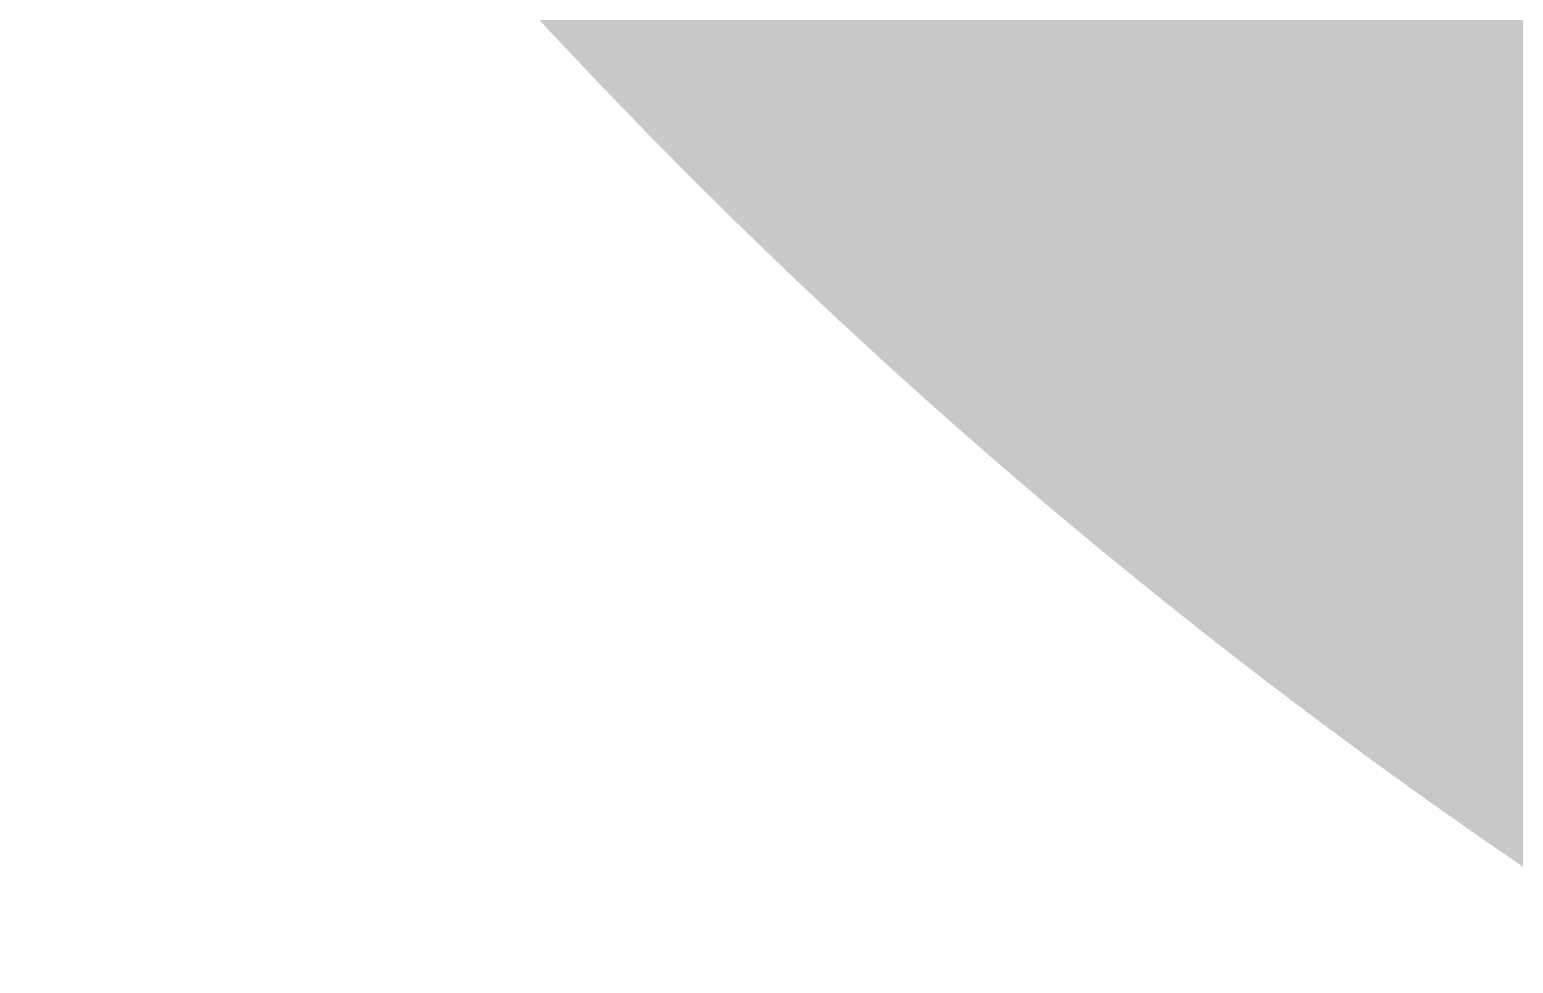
# Model space of a CAD drawing. Header units: inches. Extents: x 0.95 to 1.97, y 0.96 to 3.54.
# Drawn here: x 1.71767 to 1.72276, y 1.41898 to 1.42218 of the extents above; entities that cross this region are included whole.
import ezdxf

# ---------------------------------------------------------------- set-up
doc = ezdxf.new("R2010")
doc.units = ezdxf.units.IN
doc.header["$MEASUREMENT"] = 0
for name, color, linetype in [('Bottom Overlay', 54, 'Continuous'), ('Mechanical 1', 6, 'Continuous'), ('Sig 1', 1, 'Continuous')]:
    doc.layers.add(name, color=color, linetype=linetype)
doc.styles.add('Arial', font='', dxfattribs={"height": 0.2})
doc.styles.get('Arial').set_extended_font_data('Arial')

# ---------------------------------------------------------------- blocks, each defined once
blk = doc.blocks.new('MOLEX_0878321006_48')
at = {"layer": 'Mechanical 1'}
h = blk.add_hatch(color=6, dxfattribs=at)
edge = h.paths.add_edge_path()
edge.add_arc((0.0838585, -0.27559), 0.019685, 0, 360)

msp = doc.modelspace()

# ---------------------------------------------------------------- linework, layer by layer
at = {"layer": 'Sig 1'}
msp.add_lwpolyline([(1.6802789, 1.39622, 0.015, 0.015, 0), (1.715, 1.4309411, 0.015, 0.015, 0)], format="xyseb", dxfattribs=at)

# ---------------------------------------------------------------- block references
at = {"rotation": 180}
msp.add_blockref('MOLEX_0878321006_48', (1.8177165, 1.16), dxfattribs=at)

# ---------------------------------------------------------------- texts
at = {"layer": 'Bottom Overlay', "style": 'Arial', "text_generation_flag": 2}
msp.add_text('R14', height=0.06, dxfattribs=at).set_placement((1.873, 1.412))

doc.saveas('drawing.dxf')
